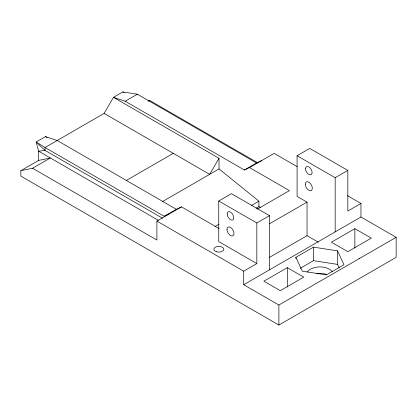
<?xml version="1.0" encoding="UTF-8"?>
<svg xmlns="http://www.w3.org/2000/svg" width="417" height="417" viewBox="0 0 417 417"><rect width="100%" height="100%" fill="white"/><g stroke="black" fill="none" stroke-linecap="round" stroke-linejoin="round"><path stroke-width="0.63" d="M20.85 170.689L20.85 176.104L278.884 325.057L396.15 257.346L396.15 237.32L360.966 217.012L243.7 284.722L243.695 271.18L156.901 221.088L156.901 240.041L32.578 168.254L20.85 170.689L38.64 160.415L50.374 157.98L32.578 168.254M256.106 208.219L258.915 206.597L258.915 201.176L219.04 168.932L219.029 158.283L113.476 97.338L104.099 113.403L45.046 147.519L45.046 150.407L162.625 218.289M218.748 200.984L256.83 222.97L256.836 263.591L218.753 241.615L218.748 200.984L231.414 193.67L269.497 215.652L269.497 269.82M278.884 325.057L278.884 305.025L396.15 237.32M295.877 258.587L295.877 257.299L313.48 247.135L337.53 250.852L343.973 264.738L326.37 274.902L302.32 271.18L295.877 257.299M269.424 257.409L307.032 235.694L307.032 202.13L297.092 196.391L297.081 155.734L309.748 148.421L347.83 170.407L347.835 211.049L360.966 203.47L360.966 217.012M300.276 268.298L313.48 260.672L313.48 247.135M339.141 267.865L337.53 264.394L337.53 250.852M354.872 248.026L354.872 228.657L371.292 238.133L347.835 251.68L331.416 242.199L354.872 228.657M219.029 158.283L209.652 174.337L162.672 201.474M256.512 162.969L137.365 94.2L122.822 91.943L113.476 97.338L125.204 101.222L244.367 170.016L256.512 162.969L261.694 160.571M219.139 228.594L181.51 206.874L176.349 209.303L57.202 140.498L45.479 136.614L36.133 142.009L38.64 151.209L38.64 160.415M125.204 101.222L137.365 94.2M148.723 101.18L149.839 100.539L257.836 162.844M126.299 180.483L173.29 153.336M156.901 221.088L181.51 206.874M244.367 170.016L249.528 167.587L274.162 153.378L297.269 166.711M215.063 226.483L218.998 224.21M251.607 205.393L258.915 201.176M257.367 209.12L289.414 190.626L249.528 167.587M256.83 222.97L269.497 215.652M335.169 231.909L335.169 177.725L347.83 170.407M269.424 223.835L307.032 202.13M243.695 271.18L256.836 263.591M287.323 267.657L263.872 281.194L280.292 290.675L303.748 277.128L287.323 267.657L287.329 287.026M219.04 168.932L209.652 174.337L104.099 113.403M158.371 220.332L38.64 151.209L45.046 150.407L36.133 142.009L45.046 147.519L164.168 216.303L176.349 209.303M164.168 216.303L169.359 213.895M147.983 100.924L149.839 100.539M313.48 260.672L337.53 264.394M122.822 91.943L124.031 92.371M45.479 136.614L47.131 137.537M297.081 155.734L335.169 177.725M347.439 195.662L360.966 203.47M359.063 258.149L359.569 258.441M258.915 206.597L260.578 207.557M307.032 235.694L318.286 242.194M243.7 284.722L278.884 305.025M307.36 272.098A13.266 7.657 0 0 1 319.485 266.901A13.266 7.657 0 0 1 332.182 271.623M316.493 273.651A13.266 7.657 0 0 1 326.558 274.417M216.345 251.732A4.978 2.872 0 0 0 223.809 249.246A4.978 2.872 0 0 0 216.345 246.76A4.978 2.872 0 0 0 216.345 251.732M226.968 229.631A4.978 2.872 60 0 0 232.389 235.97A4.978 2.872 60 0 0 232.087 228.766A4.978 2.872 60 0 0 226.968 229.631M305.296 184.199A4.978 2.872 60 0 0 310.571 190.762A4.978 2.872 60 0 0 310.571 183.725A4.978 2.872 60 0 0 305.296 184.199M227.197 213.984A4.644 2.679 60 0 0 232.123 220.113A4.644 2.679 60 0 0 232.123 213.546A4.644 2.679 60 0 0 227.197 213.984M305.541 168.76A4.644 2.679 60 0 0 310.467 174.89A4.644 2.679 60 0 0 310.462 168.322A4.644 2.679 60 0 0 305.541 168.76"/></g></svg>
